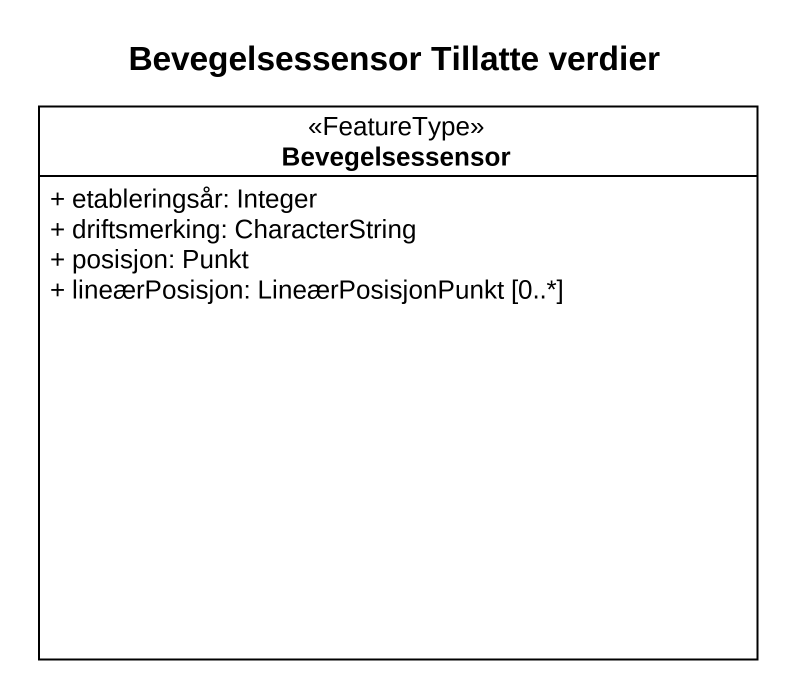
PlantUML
@startuml
title Bevegelsessensor Tillatte verdier
hide circle
hide empty members
skinparam classAttributeIconSize 0
class Bevegelsessensor <<FeatureType>> {
  + etableringsår: Integer
  + driftsmerking: CharacterString
  + posisjon: Punkt
  + lineærPosisjon: LineærPosisjonPunkt [0..*]
}
@enduml
